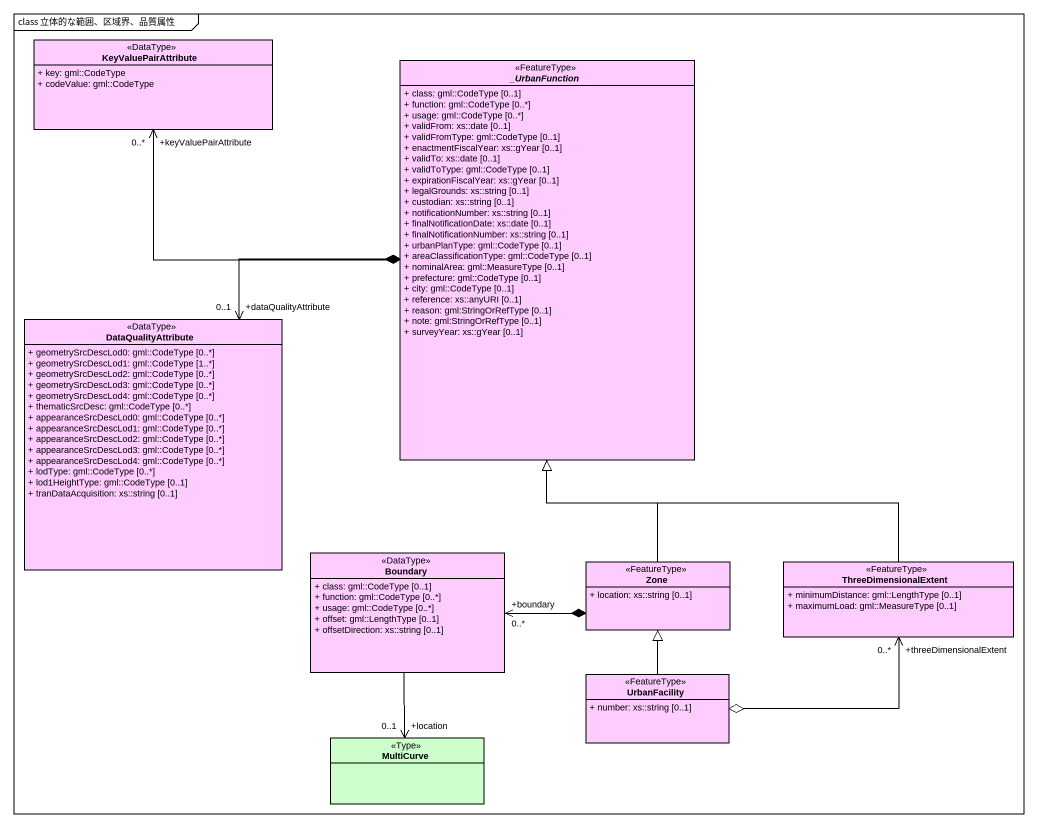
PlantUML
@startuml
mainframe class 立体的な範囲、区域界、品質属性
hide circle
hide empty members
skinparam classAttributeIconSize 0
class KeyValuePairAttribute <<DataType>> #FFCCFF {
  + key: gml::CodeType
  + codeValue: gml::CodeType
}
abstract class "_UrbanFunction" as UrbanFunction <<FeatureType>> #FFCCFF {
  + class: gml::CodeType [0..1]
  + function: gml::CodeType [0..*]
  + usage: gml::CodeType [0..*]
  + validFrom: xs::date [0..1]
  + validFromType: gml::CodeType [0..1]
  + enactmentFiscalYear: xs::gYear [0..1]
  + validTo: xs::date [0..1]
  + validToType: gml::CodeType [0..1]
  + expirationFiscalYear: xs::gYear [0..1]
  + legalGrounds: xs::string [0..1]
  + custodian: xs::string [0..1]
  + notificationNumber: xs::string [0..1]
  + finalNotificationDate: xs::date [0..1]
  + finalNotificationNumber: xs::string [0..1]
  + urbanPlanType: gml::CodeType [0..1]
  + areaClassificationType: gml::CodeType [0..1]
  + nominalArea: gml::MeasureType [0..1]
  + prefecture: gml::CodeType [0..1]
  + city: gml::CodeType [0..1]
  + reference: xs::anyURI [0..1]
  + reason: gml:StringOrRefType [0..1]
  + note: gml:StringOrRefType [0..1]
  + surveyYear: xs::gYear [0..1]
}
class DataQualityAttribute <<DataType>> #FFCCFF {
  + geometrySrcDescLod0: gml::CodeType [0..*]
  + geometrySrcDescLod1: gml::CodeType [1..*]
  + geometrySrcDescLod2: gml::CodeType [0..*]
  + geometrySrcDescLod3: gml::CodeType [0..*]
  + geometrySrcDescLod4: gml::CodeType [0..*]
  + thematicSrcDesc: gml::CodeType [0..*]
  + appearanceSrcDescLod0: gml::CodeType [0..*]
  + appearanceSrcDescLod1: gml::CodeType [0..*]
  + appearanceSrcDescLod2: gml::CodeType [0..*]
  + appearanceSrcDescLod3: gml::CodeType [0..*]
  + appearanceSrcDescLod4: gml::CodeType [0..*]
  + lodType: gml::CodeType [0..*]
  + lod1HeightType: gml::CodeType [0..1]
  + tranDataAcquisition: xs::string [0..1]
}
class "Boundary" as Boundary_ <<DataType>> #FFCCFF {
  + class: gml::CodeType [0..1]
  + function: gml::CodeType [0..*]
  + usage: gml::CodeType [0..*]
  + offset: gml::LengthType [0..1]
  + offsetDirection: xs::string [0..1]
}
class Zone <<FeatureType>> #FFCCFF {
  + location: xs::string [0..1]
}
class ThreeDimensionalExtent <<FeatureType>> #FFCCFF {
  + minimumDistance: gml::LengthType [0..1]
  + maximumLoad: gml::MeasureType [0..1]
}
class UrbanFacility <<FeatureType>> #FFCCFF {
  + number: xs::string [0..1]
}
class MultiCurve <<Type>> #CCFFCC
KeyValuePairAttribute "+keyValuePairAttribute\n0..*" <-right-* UrbanFunction
DataQualityAttribute "+dataQualityAttribute\n0..1" <-right-* UrbanFunction
Boundary_ "+boundary\n0..*" <-right-* Zone
Zone -up-|> UrbanFunction
ThreeDimensionalExtent -up-|> UrbanFunction
ThreeDimensionalExtent "+threeDimensionalExtent\n0..*" <-left-o UrbanFacility
UrbanFacility -up-|> Zone
MultiCurve "+location\n0..1" <-up- Boundary_
@enduml
